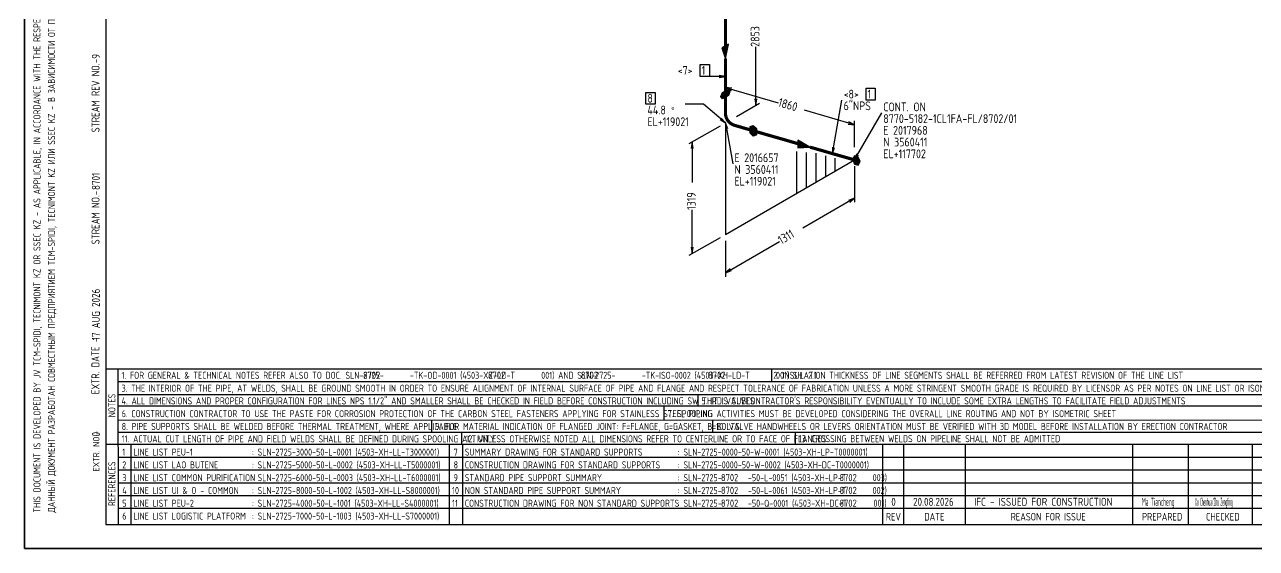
# Model space of a CAD drawing. Extents: x 0 to 594, y 0 to 420.
# Drawn here: x 0 to 384.7, y 0 to 163.7 of the extents above; entities that cross this region are included whole.
import ezdxf

# ---------------------------------------------------------------- set-up
doc = ezdxf.new("R2010")
doc.units = 0
doc.header["$MEASUREMENT"] = 0
doc.linetypes.add('BORDER_2012_SLN$0$8001.Solid', pattern=[0])
for name, color, linetype, lineweight in [('BORDER_2012_SLN$0$BG_01', 7, 'BORDER_2012_SLN$0$8001.Solid', 25), ('BORDER_2012_SLN$0$BG_02', 7, 'BORDER_2012_SLN$0$8001.Solid', 25), ('BORDER_2012_SLN$0$BG_Level_1', 7, 'BORDER_2012_SLN$0$8001.Solid', 25), ('BORDER_2012_SLN$0$Level_1', 7, 'BORDER_2012_SLN$0$8001.Solid', 25), ('BORDER_2012_SLN$0$Level_18', 7, 'BORDER_2012_SLN$0$8001.Solid', 25)]:
    doc.layers.add(name, color=color, linetype=linetype, lineweight=lineweight)
doc.layers.add('GT_1', color=7, linetype='Continuous')
doc.styles.add('BORDER_2012_SLN$0$GOST type A', font='GOST type A')
doc.styles.add('HTX1', font='')
doc.styles.get('HTX1').set_extended_font_data('GOST type A')

# ---------------------------------------------------------------- blocks, each defined once
blk = doc.blocks.new('BORDER_2012_SLN')
at = {"layer": 'BORDER_2012_SLN$0$BG_Level_1', "color": 7, "lineweight": -3}
for p, q in [((402.7, 56), (25.4, 56)), ((29.11, 56), (29.22, 7.5)), ((233.25, 56), (233.24, 52)), ((402.7, 52), (29.1, 52)), ((402.7, 47.99), (29.16, 48.01)), ((210.22, 48), (210.22, 44.42)), ((402.7, 44.41), (29.17, 44.42)), ((199.61, 44.42), (199.61, 40.02)), ((402.7, 39.96), (29.15, 40.07)), ((127.1, 40.04), (127.1, 36.23)), ((214.87, 40.02), (214.87, 36.23)), ((136.5, 36.23), (136.5, 32.43)), ((240.64, 36.23), (240.64, 32.43)), ((33.22, 32.43), (33.22, 7.59)), ((132.63, 32.43), (132.63, 7.6)), ((136.8, 32.43), (136.8, 7.59))]:
    blk.add_line(p, q, dxfattribs=at)
at = {"layer": 'BORDER_2012_SLN$0$Level_1', "color": 7, "lineweight": -3}
for p, q in [((25.4, 412.5), (25.4, 7.5)), ((402.7, 36.23), (29.15, 36.23)), ((402.7, 32.43), (25.4, 32.43)), ((267.9, 32.43), (267.91, 7.5)), ((274.59, 7.5), (274.59, 32.43)), ((293.91, 7.5), (293.91, 32.43)), ((346.11, 7.5), (346.11, 32.43)), ((363.55, 7.5), (363.55, 32.43)), ((383.52, 7.5), (383.52, 32.43)), ((402.7, 28.43), (29.17, 28.43)), ((402.7, 24.43), (29.18, 24.43)), ((402.7, 20.43), (29.19, 20.43)), ((402.7, 16.43), (29.2, 16.43)), ((402.7, 12.43), (29.2, 12.43)), ((25.4, 7.5), (588.6, 7.5))]:
    blk.add_line(p, q, dxfattribs=at)
at = {"layer": 'BORDER_2012_SLN$0$Level_18', "color": 7, "lineweight": -3, "flags": 128}
blk.add_lwpolyline([(0, 0), (0, 420), (594, 420), (594, 0)], close=True, dxfattribs=at)
at = {"color": 7, "char_height": 2.2, "attachment_point": 1, "style": 'BORDER_2012_SLN$0$GOST type A'}
for s, insert in [('{\\l\\fGOST type A|b0|i0;\\T1;1}', (30.5, 31.2)), ('{\\l\\fGOST type A|b0|i0;\\T1;: SLN-2725-3000-50-L-0001 (4503-XH-LL-T3000001)}', (71, 31.2)), ('{\\l\\fGOST type A|b0|i0;\\T1;7}', (134, 31.2)), ('{\\l\\fGOST type A|b0|i0;\\T1;SUMMARY DRAWING FOR STANDARD SUPPORTS}', (137.5, 31.2)), ('{\\l\\fGOST type A|b0|i0;\\T1;: SLN-2725-0000-50-W-0001 (4503-XH-LP-T0000001)}', (204, 31.2)), ('{\\l\\fGOST type A|b0|i0;\\T1;2}', (30.5, 27.2)), ('{\\l\\fGOST type A|b0|i0;\\T1;LINE LIST LAO BUTENE}', (34, 27.2)), ('{\\l\\fGOST type A|b0|i0;\\T1;: SLN-2725-5000-50-L-0002 (4503-XH-LL-T5000001)}', (71, 27.2)), ('{\\l\\fGOST type A|b0|i0;\\T1;8}', (134, 27.2)), ('{\\l\\fGOST type A|b0|i0;\\T1;CONSTRUCTION DRAWING FOR STANDARD SUPPORTS}', (137.5, 27.2)), ('{\\l\\fGOST type A|b0|i0;\\T1;: SLN-2725-0000-50-W-0002 (4503-XH-DC-T0000001)}', (204, 27.2)), ('{\\l\\fGOST type A|b0|i0;\\T1;3}', (30.5, 23.2)), ('{\\l\\fGOST type A|b0|i0;\\T1;LINE LIST COMMON PURIFICATION}', (34, 23.2)), ('{\\l\\fGOST type A|b0|i0;\\T1;: SLN-2725-6000-50-L-0003 (4503-XH-LL-T6000001)}', (71, 23.2)), ('{\\l\\fGOST type A|b0|i0;\\T1;9}', (134, 23.2)), ('{\\C256;STANDARD PIPE SUPPORT SUMMARY}', (137.5, 23.2)), ('{\\fGOST type A|b0|i0|c0|p34;: SLN-2725-       -50-L-0051 (4503-XH-LP-T       003)}', (204, 23.2)), ('{\\l\\fGOST type A|b0|i0;\\T1;: SLN-2725-8000-50-L-1002 (4503-XH-LL-S8000001)}', (71, 19.2)), ('{\\fGOST type A|b0|i0|c0|p34;: SLN-2725-       -50-L-0061 (4503-XH-LP-T       002)}', (204, 19.2)), ('{\\l\\fGOST type A|b0|i0;\\T1;4}', (30.5, 19.2)), ('{\\l\\fGOST type A|b0|i0;\\T1;LINE LIST UI & O - COMMON}', (34, 19.2)), ('{\\l\\fGOST type A|b0|i0;\\T1;: SLN-2725-4000-50-L-1001 (4503-XH-LL-S4000001)}', (71, 15.2)), ('{\\l\\fGOST type A|b0|i0;\\T1;10}', (133.5, 19.2)), ('{\\l\\fGOST type A|b0|i0;\\T1;NON STANDARD PIPE SUPPORT SUMMARY}', (137.5, 19.2)), ('{\\fGOST type A|b0|i0|c0|p34;: SLN-2725-       -50-Q-0001 (4503-XH-DC-T       001)}', (204, 15.2)), ('{\\l\\fGOST type A|b0|i0;\\T1;5}', (30.5, 15.2)), ('{\\l\\fGOST type A|b0|i0;\\T1;LINE LIST PEU-2}', (34, 15.2)), ('{\\l\\fGOST type A|b0|i0;\\T1;11}', (133.5, 15.2)), ('{\\C256;CONSTRUCTION DRAWING FOR NON STANDARD SUPPORTS}', (137.5, 15.2)), ('{\\l\\fGOST type A|b0|i0;\\T1;6}', (30.5, 11.2)), ('{\\l\\fGOST type A|b0|i0;\\T1;LINE LIST LOGISTIC PLATFORM}', (34, 11.2)), ('{\\l\\fGOST type A|b0|i0;\\T1;: SLN-2725-7000-50-L-1003 (4503-XH-LL-S7000001)}', (71, 11.2))]:
    blk.add_mtext(s, dxfattribs=dict(at, insert=insert))
at = {"layer": 'BORDER_2012_SLN$0$BG_01', "color": 7, "attachment_point": 1, "rotation": 90, "style": 'BORDER_2012_SLN$0$GOST type A'}
for s, insert, char_height in [('{\\fGOST type A|b0|i0|c134|p34;\\W1.01;ДАННЫЙ ДОКУМЕНТ РАЗРАБОТАН СОВМЕСТНЫМ ПРЕДПРИЯТИЕМ \\fGOST type A|b0|i0|c0|p34;TCM-SPIDI, TECNIMONT KZ \\fGOST type A|b0|i0|c134|p34;ИЛИ \\fGOST type A|b0|i0|c0|p34;SSEC KZ - \\fGOST type A|b0|i0|c134|p34;В ЗАВИСИМОСТИ ОТ ПРИМЕНИМОСТИ\\fGOST type A|b0|i0|c0|p34;, \\fGOST type A|b0|i0|c134|p34;В СООТВЕТСТВИИ С СООТВЕТСТВУЮЩЕЙ ОБЛАСТЬЮ РАБОТ\\fGOST type A|b0|i0|c0|p34;. \\fGOST type A|b0|i0|c134|p34;ЯВЛЯЕТСЯ КОНФИДЕНЦИАЛЬНЫМ И НЕ МОЖЕТ БЫТЬ ИСПОЛЬЗОВАН ДРУГИМИ ЛИЦАМИ ДЛЯ КАКИХ\\fGOST type A|b0|i0|c0|p34;-\\fGOST type A|b0|i0|c134|p34;ЛИБО ЦЕЛЕЙ\\fGOST type A|b0|i0|c0|p34;, \\fGOST type A|b0|i0|c134|p34;КРОМЕ ПРОЕКТА \\fGOST type A|b0|i0|c0|p34;SILLENO.}', (7.3, 11.21), 2.2), ('{\\l\\fGOST type A|b0|i0;\\T1;EXTR. DATE -}', (20.86, 48.18), 2.5), ('{\\l\\fGOST type A|b0|i0;\\T1;EXTR. NO.-}', (21.36, 24.02), 2)]:
    blk.add_mtext(s, dxfattribs=dict(at, insert=insert, char_height=char_height))
at = {"layer": 'BORDER_2012_SLN$0$BG_01', "color": 7, "insert": (2.76, 11.2), "char_height": 2.2, "attachment_point": 1, "rotation": 90, "line_spacing_factor": 1.090909, "style": 'BORDER_2012_SLN$0$GOST type A'}
blk.add_mtext('{\\fGOST type A|b0|i0|c0|p34;\\W1.01;THIS DOCUMENT IS DEVELOPED BY JV TCM-SPIDI, TECNIMONT KZ OR SSEC KZ - AS APPLICABLE, IN ACCORDANCE WITH THE RESPECTIVE SCOPE OF WORK -  IS CONFIDENTIAL AND CANNOT BE USED BY OTHERS FOR ANY PURPOSE OTHER THAN THE SILLENO PROJECT}', dxfattribs=at)
at = {"layer": 'BORDER_2012_SLN$0$BG_02', "color": 7, "char_height": 2.5, "attachment_point": 1, "rotation": 90, "style": 'BORDER_2012_SLN$0$GOST type A'}
for s, insert in [('{\\l\\fGOST type A|b0|i0;\\T1;STREAM REV NO.-}', (20.9, 130)), ('{\\l\\fGOST type A|b0|i0;\\T1;STREAM NO.-}', (20.9, 95))]:
    blk.add_mtext(s, dxfattribs=dict(at, insert=insert))
at = {"layer": 'BORDER_2012_SLN$0$BG_Level_1', "color": 7, "attachment_point": 1, "style": 'BORDER_2012_SLN$0$GOST type A'}
for s, insert, char_height in [('{\\fGOST type A|b0|i0|c0|p34;\\C256; 1. FOR GENERAL & TECHNICAL NOTES REFER ALSO TO DOC. SLN-2725-       -TK-OD-0001 (4503-XZ-LD-T       001) AND SLN-2725-       -TK-ISO-0002 (4503-XH-LD-T       001) SH. 2.1}', (29.11, 55.19), 2.2), ('{\\fGOST type A|b0|i0|c0|p34;\\C256;2. INSULATION THICKNESS OF LINE SEGMENTS SHALL BE REFERRED FROM LATEST REVISION OF THE LINE LIST}', (233.84, 55.19), 2.2), ('{\\fGOST type A|b0|i0|c0|p34;\\C256; 3. THE INTERIOR OF THE PIPE, AT WELDS, SHALL BE GROUND SMOOTH IN ORDER TO ENSURE ALIGNMENT OF INTERNAL SURFACE OF PIPE AND FLANGE AND RESPECT TOLERANCE OF FABRICATION UNLESS A MORE STRINGENT SMOOTH GRADE IS REQUIRED BY LICENSOR AS PER NOTES ON LINE LIST OR ISOMETRIC}', (29.12, 51.15), 2.2), ('{\\fGOST type A|b0|i0|c0|p34;\\C256; 4. ALL DIMENSIONS AND PROPER CONFIGURATION FOR LINES NPS 1.1/2" AND SMALLER SHALL BE CHECKED IN FIELD BEFORE CONSTRUCTION INCLUDING SW THRD VALVES}', (29.13, 47.2), 2.2), ("{\\C256; 5. IT IS SUBCONTRACTOR'S RESPONSIBILITY EVENTUALLY TO INCLUDE SOME EXTRA LENGTHS TO FACILITATE FIELD ADJUSTMENTS}", (210.22, 47.2), 2.2), ('{\\C256; 6. CONSTRUCTION CONTRACTOR TO USE THE PASTE FOR CORROSION PROTECTION OF THE CARBON STEEL FASTENERS APPLYING FOR STAINLESS STEEL PIPING}', (29.14, 43.2), 2.2), ('{\\C256; 7. SPOOLING ACTIVITIES MUST BE DEVELOPED CONSIDERING THE OVERALL LINE ROUTING AND NOT BY ISOMETRIC SHEET}', (199.61, 43.2), 2.2), ('{\\C256; 8. PIPE SUPPORTS SHALL BE WELDED BEFORE THERMAL TREATMENT, WHERE APPLICABLE}', (29.15, 39.2), 2.2), ('{\\C256; 9. FOR MATERIAL INDICATION OF FLANGED JOINT: F=FLANGE, G=GASKET, B=BOLTS}', (127.1, 39.2), 2.2), ('{\\C256; 10. VALVE HANDWHEELS OR LEVERS ORIENTATION MUST BE VERIFIED WITH 3D MODEL BEFORE INSTALLATION BY ERECTION CONTRACTOR}', (214.87, 39.2), 2.2), ('{\\C256; 11. ACTUAL CUT LENGTH OF PIPE AND FIELD WELDS SHALL BE DEFINED DURING SPOOLING ACTIVITY}', (29.16, 35.32), 2.2), ('{\\C256; 12. UNLESS OTHERWISE NOTED ALL DIMENSIONS REFER TO CENTERLINE OR TO FACE OF FLANGES}', (136.5, 35.35), 2.2), ('{\\C256; 13. CROSSING BETWEEN WELDS ON PIPELINE SHALL NOT BE ADMITTED}', (240.64, 35.38), 2.2), ('{\\l\\fGOST type A|b0|i0;\\T1;LINE LIST PEU-1}', (34, 31.2), 2.2), ('{\\l\\fGOST type A|b0|i0;\\T1;REV}', (269, 11.1), 2.4), ('{\\l\\fGOST type A|b0|i0;\\T1;DATE}', (281, 11.1), 2.4), ('{\\l\\fGOST type A|b0|i0;\\T1;REASON FOR ISSUE}', (308, 11.1), 2.4), ('{\\l\\fGOST type A|b0|i0;\\T1;PREPARED}', (349, 11.1), 2.4), ('{\\l\\fGOST type A|b0|i0;\\T1;CHECKED}', (369, 11.1), 2.4)]:
    blk.add_mtext(s, dxfattribs=dict(at, insert=insert, char_height=char_height))
at = {"layer": 'BORDER_2012_SLN$0$BG_Level_1', "color": 7, "char_height": 2.2, "attachment_point": 1, "rotation": 90, "style": 'BORDER_2012_SLN$0$GOST type A'}
for s, insert in [('{\\l\\fGOST type A|b0|i0;\\T1;NOTES}', (26.15, 40.99)), ('{\\l\\fGOST type A|b0|i0;\\T1;REFERENCES}', (26.15, 13.23))]:
    blk.add_mtext(s, dxfattribs=dict(at, insert=insert))

msp = doc.modelspace()

# ---------------------------------------------------------------- linework, layer by layer
at = {"layer": 'GT_1', "flags": 128}
for points in [[(0, 0), (594, 0), (594, 420), (0, 420), (0, 0)], [(218.9, 157), (217.8, 156.4), (218.9, 153), (219.9, 157.6), (217.9, 156.4), (218.9, 153.4), (219.8, 157.5), (218.1, 156.5), (218.9, 153.8), (219.7, 157.4), (218.2, 156.6), (218.9, 154.2), (219.5, 157.4), (218.3, 156.7), (218.9, 154.6), (219.4, 157.3), (218.5, 156.8), (218.9, 155), (219.2, 157.2), (218.6, 156.8), (218.9, 155.3), (219.1, 157.1), (218.8, 156.9), (218.9, 155.7), (219, 157), (218.9, 157), (218.9, 153)], [(228.4, 138.5), (228.4, 156.7)], [(211, 151.2), (213.9, 151.2), (213.9, 147.5), (211, 147.5), (211, 151.2)], [(218.9, 147.5), (213.9, 147.5)], [(216.9, 147.2), (218.9, 147.5), (216.9, 147.8)], [(194, 142.5), (196.9, 142.5), (196.9, 138.8), (194, 138.8), (194, 142.5)], [(218, 140.5), (217.5, 141.2), (218, 142.5), (219.8, 143.5), (220.3, 142.8), (219.8, 141.5), (218, 140.5)], [(217.962, 142.4), (220.146, 142.4)], [(218.18, 142.6), (220.223, 142.6)], [(218.54, 142.8), (220.3, 142.8)], [(218.9, 137), (218.9, 145.2)], [(220.9, 143.8), (218.9, 144), (220.7, 143.1)], [(218.9, 144), (235.4, 139.2)], [(218.9, 143), (220.157, 143)], [(219.26, 143.2), (220.014, 143.2)], [(262.8, 143.8), (265.7, 143.8), (265.7, 140.1), (262.8, 140.1), (262.8, 143.8)], [(218.9, 133), (212, 138.8), (206.3, 138.8)], [(217.5, 141.2), (219.26, 141.2)], [(217.577, 141.4), (219.62, 141.4)], [(217.643, 141), (218.9, 141)], [(217.654, 141.6), (219.838, 141.6)], [(217.731, 141.8), (219.915, 141.8)], [(217.786, 140.8), (218.54, 140.8)], [(217.808, 142), (219.992, 142)], [(217.885, 142.2), (220.069, 142.2)], [(222.4, 135), (229.5, 139.1)], [(228.1, 140.5), (228.4, 138.5), (228.7, 140.5)], [(252.3, 123.4), (255.3, 140.1)], [(259.2, 132.4), (243.6, 136.9)], [(259.2, 121.4), (267.7, 136.1)], [(217.2, 132), (207.5, 126.4)], [(217.2, 134), (218.9, 133), (217.6, 134.5)], [(219.6, 131.1), (218.9, 133), (218.9, 131)], [(218.9, 133), (221.2, 120.2)], [(218.9, 133), (218.9, 98.1)], [(228.6, 129.2), (227.6, 128.8), (226.6, 129.8), (226.6, 131.8), (227.6, 132.2), (228.6, 131.2), (228.6, 129.2)], [(226.6, 131.8), (228, 131.8)], [(226.6, 131.6), (228.2, 131.6)], [(226.6, 131.4), (228.4, 131.4)], [(226.6, 131.2), (228.6, 131.2)], [(226.6, 131), (228.6, 131)], [(227.1, 132), (227.8, 132)], [(257.2, 132.6), (259.2, 132.4), (257.4, 133.3)], [(259.2, 125.4), (259.2, 133.6)], [(208.8, 125), (208.5, 127), (208.2, 125)], [(208.5, 127), (208.5, 114.3)], [(226.6, 130.8), (228.6, 130.8)], [(226.6, 130.6), (228.6, 130.6)], [(226.6, 130.4), (228.6, 130.4)], [(226.6, 130.2), (228.6, 130.2)], [(226.6, 130), (228.6, 130)], [(226.6, 129.8), (228.6, 129.8)], [(226.8, 129.6), (228.6, 129.6)], [(227, 129.4), (228.6, 129.4)], [(227.2, 129.2), (228.6, 129.2)], [(227.4, 129), (228.1, 129)], [(241.5, 126.5), (241.5, 125.2), (245.3, 125.4), (241.5, 127.6), (241.5, 125.4), (245, 125.5), (241.5, 127.5), (241.5, 125.5), (244.6, 125.6), (241.5, 127.4), (241.5, 125.7), (244.2, 125.7), (241.5, 127.2), (241.5, 125.9), (243.9, 125.8), (241.5, 127.1), (241.5, 126), (243.5, 125.9), (241.5, 126.9), (241.5, 126.2), (243.1, 126), (241.5, 126.7), (241.5, 126.3), (242.7, 126.1), (241.5, 126.6), (241.5, 126.5), (245.3, 125.4)], [(241.2, 111), (241.2, 124)], [(244.2, 112.7), (244.2, 123.7)], [(247.2, 114.5), (247.2, 123.5)], [(252.3, 125.4), (252.3, 123.4), (253, 125.3)], [(259.9, 123.3), (259.2, 121.4), (260.5, 122.9)], [(218.9, 98.1), (259.2, 121.4)], [(250.2, 116.2), (250.2, 122.7)], [(253.2, 117.9), (253.2, 121.9)], [(259.2, 120.1), (260.4, 119.8), (261, 120.9), (260.4, 122.3), (259.2, 122.7), (258.6, 121.6), (259.2, 120.1)], [(258.6, 121.6), (260.7, 121.6)], [(258.68, 121.4), (260.786, 121.4)], [(258.709, 121.8), (260.614, 121.8)], [(258.76, 121.2), (260.871, 121.2)], [(258.818, 122), (260.529, 122)], [(258.84, 121), (260.957, 121)], [(258.92, 120.8), (260.945, 120.8)], [(258.927, 122.2), (260.443, 122.2)], [(259, 120.6), (260.836, 120.6)], [(259.036, 122.4), (260.1, 122.4)], [(259.08, 120.4), (260.727, 120.4)], [(259.16, 120.2), (260.618, 120.2)], [(259.2, 119.4), (259.2, 108.2)], [(259.6, 120), (260.509, 120)], [(259.2, 109.4), (243.1, 100.1)], [(257.7, 108.1), (259.2, 109.4), (257.3, 108.7)], [(208.5, 92.1), (208.5, 105.8)], [(217.2, 97.1), (207.5, 91.5)], [(208.2, 94.1), (208.5, 92.1), (208.8, 94.1)], [(218.9, 96.1), (218.9, 84.9)], [(218.9, 86.1), (235.8, 95.9)], [(220.4, 87.4), (218.9, 86.1), (220.8, 86.8)]]:
    msp.add_lwpolyline(points, dxfattribs=at)
at = {"layer": 'GT_1', "const_width": 1, "flags": 128}
for points in [[(218.9, 168), (218.9, 157)], [(218.9, 153), (218.9, 142)], [(218.9, 142), (218.9, 136)], [(221.8, 132.2), (227.6, 130.5)], [(227.6, 130.5), (241.5, 126.5)], [(245.3, 125.4), (259.2, 121.4)]]:
    msp.add_lwpolyline(points, dxfattribs=at)
msp.add_lwpolyline([(218.9, 136, 0.337994), (221.8, 132.2)], format="xyb", dxfattribs=at)

# ---------------------------------------------------------------- block references
at = {"linetype": 'Continuous'}
msp.add_blockref('BORDER_2012_SLN', (0, 0), dxfattribs=at)

# ---------------------------------------------------------------- texts
at = {"layer": 'GT_1', "style": 'HTX1', "width": 1.02}
for s, height, rotation, p in [('2853', 2.75, 90, (229.526, 156.729)), ('9', 2.5, 90, (23.5, 153)), ('1860', 2.75, 344, (235.121, 138.182)), ('8701', 2.5, 90, (23.5, 112)), ('1319', 2.75, 90, (209.608, 105.779)), ('1311', 2.75, 30, (236.334, 94.912)), ('17 AUG 2026', 2.5, 90, (23.5, 65)), ('0', 2.5, 90, (23.5, 35))]:
    msp.add_text(s, height=height, rotation=rotation, dxfattribs=at).set_placement(p)
at = {"layer": 'GT_1', "style": 'HTX1'}
for s, height, width, p in [('<7>', 2.75, 1.02, (203.971, 148)), ('1', 2.75, 1.02, (211.451, 148)), ('<8>', 2.75, 1.02, (255.8, 140.6)), ('1', 2.75, 1.02, (263.28, 140.6)), ('8', 2.75, 1.02, (194.529, 139.3)), ('6"NPS', 2.75, 1.02, (255.8, 136.933)), ('CONT. ON', 2.75, 1.02, (268.2, 136.6)), ('44.8', 2.75, 1.02, (194.529, 135.633)), ('EL+119021', 2.75, 1.02, (194.529, 131.967)), ('o', 1.375, 1.02, (202.009, 137.008)), ('8770-5182-1CL1FA-FL/8702/01', 2.75, 1.02, (268.2, 132.933)), ('E 2017968', 2.75, 1.02, (268.2, 129.267)), ('N 3560411', 2.75, 1.02, (268.2, 125.6)), ('E 2016657', 2.75, 1.02, (221.7, 120.7)), ('EL+117702', 2.75, 1.02, (268.2, 121.933)), ('N 3560411', 2.75, 1.02, (221.7, 117.033)), ('EL+119021', 2.75, 1.02, (221.7, 113.367)), ('8702', 2.25, 1.02, (105.7, 53)), ('8702', 2.25, 1.02, (144.7, 53)), ('8702', 2.25, 1.02, (173.7, 53)), ('8702', 2.25, 1.02, (213.5, 53)), ('8702', 2.25, 1.02, (217.5, 21)), ('8702', 2.25, 1.02, (254.5, 21)), ('8702', 2.25, 1.02, (217.5, 17)), ('8702', 2.25, 1.02, (254.5, 17)), ('0', 2.5, 1.02, (270.7, 13.3)), ('0', 2.5, 1.02, (270.7, 13.3)), ('0', 2.5, 1.02, (270.7, 13.3)), ('0', 2.5, 1.02, (270.7, 13.3)), ('0', 2.5, 1.02, (270.7, 13.3)), ('0', 2.5, 1.02, (270.7, 13.3)), ('0', 2.5, 1.02, (270.7, 13.3)), ('0', 2.5, 1.02, (270.7, 13.3)), ('0', 2.5, 1.02, (270.7, 13.3)), ('0', 2.5, 1.02, (270.7, 13.3)), ('20.08.2026', 2.5, 1.02, (277.5, 13.3)), ('20.08.2026', 2.5, 1.02, (277.5, 13.3)), ('20.08.2026', 2.5, 1.02, (277.5, 13.3)), ('20.08.2026', 2.5, 1.02, (277.5, 13.3)), ('20.08.2026', 2.5, 1.02, (277.5, 13.3)), ('20.08.2026', 2.5, 1.02, (277.5, 13.3)), ('20.08.2026', 2.5, 1.02, (277.5, 13.3)), ('20.08.2026', 2.5, 1.02, (277.5, 13.3)), ('20.08.2026', 2.5, 1.02, (277.5, 13.3)), ('20.08.2026', 2.5, 1.02, (277.5, 13.3)), ('IFC - ISSUED FOR CONSTRUCTION', 2.5, 1.02, (296.6, 13.3)), ('IFC - ISSUED FOR CONSTRUCTION', 2.5, 1.02, (296.6, 13.3)), ('IFC - ISSUED FOR CONSTRUCTION', 2.5, 1.02, (296.6, 13.3)), ('IFC - ISSUED FOR CONSTRUCTION', 2.5, 1.02, (296.6, 13.3)), ('IFC - ISSUED FOR CONSTRUCTION', 2.5, 1.02, (296.6, 13.3)), ('IFC - ISSUED FOR CONSTRUCTION', 2.5, 1.02, (296.6, 13.3)), ('IFC - ISSUED FOR CONSTRUCTION', 2.5, 1.02, (296.6, 13.3)), ('IFC - ISSUED FOR CONSTRUCTION', 2.5, 1.02, (296.6, 13.3)), ('IFC - ISSUED FOR CONSTRUCTION', 2.5, 1.02, (296.6, 13.3)), ('IFC - ISSUED FOR CONSTRUCTION', 2.5, 1.02, (296.6, 13.3)), ('Ma Tiancheng', 2.5, 0.5, (349, 13.3)), ('Ma Tiancheng', 2.5, 0.5, (349, 13.3)), ('Ma Tiancheng', 2.5, 0.5, (349, 13.3)), ('Ma Tiancheng', 2.5, 0.5, (349, 13.3)), ('Ma Tiancheng', 2.5, 0.5, (349, 13.3)), ('Ma Tiancheng', 2.5, 0.5, (349, 13.3)), ('Ma Tiancheng', 2.5, 0.5, (349, 13.3)), ('Ma Tiancheng', 2.5, 0.5, (349, 13.3)), ('Ma Tiancheng', 2.5, 0.5, (349, 13.3)), ('Ma Tiancheng', 2.5, 0.5, (349, 13.3)), ('Xu Chenhua/Zhu Zengting', 2.5, 0.3, (365.5, 13.3)), ('Xu Chenhua/Zhu Zengting', 2.5, 0.3, (365.5, 13.3)), ('Xu Chenhua/Zhu Zengting', 2.5, 0.3, (365.5, 13.3)), ('Xu Chenhua/Zhu Zengting', 2.5, 0.3, (365.5, 13.3)), ('Xu Chenhua/Zhu Zengting', 2.5, 0.3, (365.5, 13.3)), ('Xu Chenhua/Zhu Zengting', 2.5, 0.3, (365.5, 13.3)), ('Xu Chenhua/Zhu Zengting', 2.5, 0.3, (365.5, 13.3)), ('Xu Chenhua/Zhu Zengting', 2.5, 0.3, (365.5, 13.3)), ('Xu Chenhua/Zhu Zengting', 2.5, 0.3, (365.5, 13.3)), ('Xu Chenhua/Zhu Zengting', 2.5, 0.3, (365.5, 13.3)), ('8702', 2.25, 1.02, (217.5, 13)), ('8702', 2.25, 1.02, (254.5, 13))]:
    msp.add_text(s, height=height, dxfattribs=dict(at, width=width)).set_placement(p)

doc.saveas('drawing.dxf')
